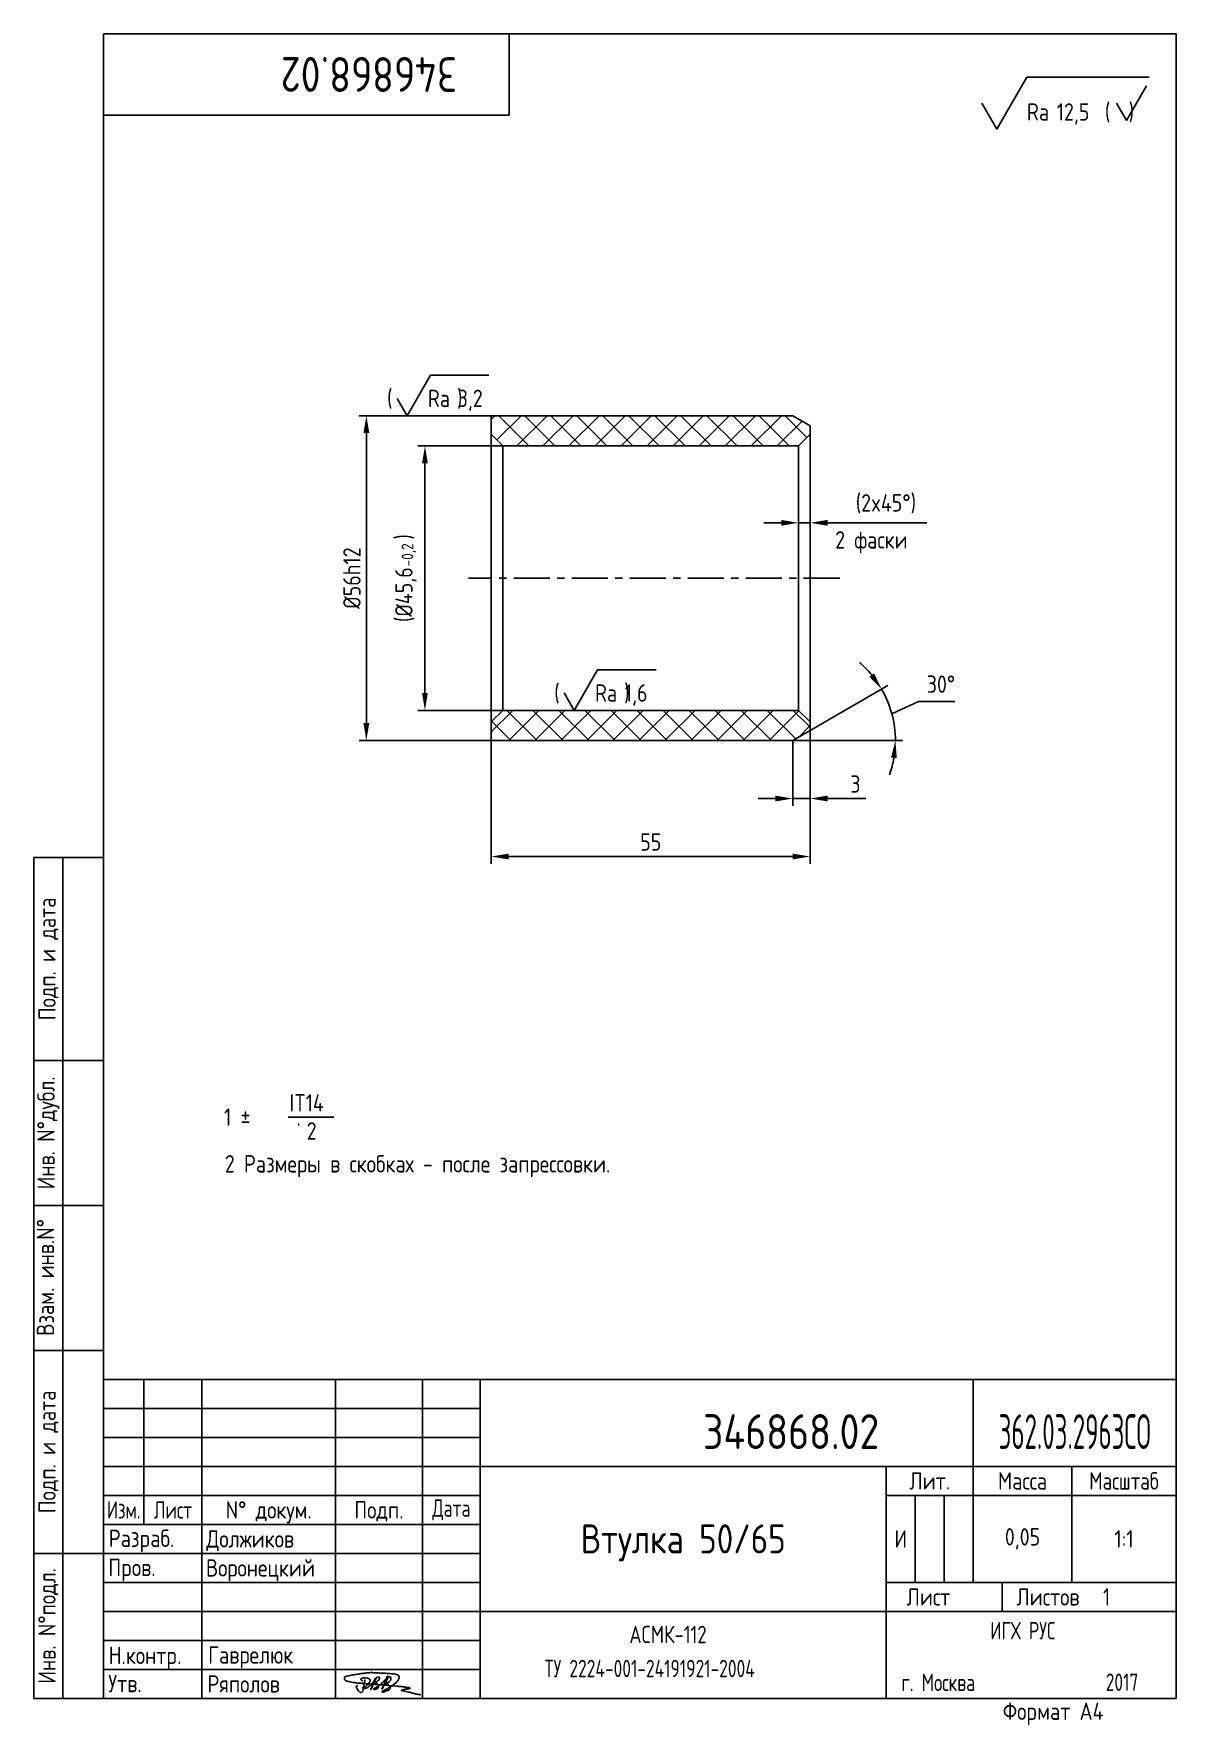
# Paper-space layout 'A4_protect' of a CAD drawing. Header units: millimetres. Extents: x 8 to 205, y 0 to 292.
# The model-space entities are those that its viewports show. They can reach past a viewport. Long polylines and large blocks are cut down to what shows.
import ezdxf
from ezdxf.enums import TextEntityAlignment as Align

# ---------------------------------------------------------------- set-up
doc = ezdxf.new("R2010")
doc.units = ezdxf.units.MM
doc.header["$LTSCALE"] = 5
doc.linetypes.add('CENTER', pattern=[2, 1.25, -0.25, 0.25, -0.25])
for name, color, linetype in [('Bord', 1, 'Continuous'), ('Cen', 5, 'CENTER'), ('Cont', 6, 'Continuous'), ('Dim', 7, 'Continuous'), ('HATCH', 2, 'Continuous'), ('Text', 3, 'Continuous'), ('Textb', 6, 'Continuous'), ('Vporti', 7, 'Continuous')]:
    doc.layers.add(name, color=color, linetype=linetype)
doc.layers.get('Vporti').off()
doc.styles.add('Style1', font='romans.shx', dxfattribs={"width": 0.8})
doc.dimstyles.new('Anqular', dxfattribs={"dimtxt": 3, "dimasz": 3, "dimexe": 1.25, "dimexo": 0, "dimgap": 1.5, "dimtad": 2, "dimtoh": 1, "dimtxsty": 'Style1', "dimcen": 2.5, "dimclrt": 3, "dimadec": 0, "dimazin": 0, "dimtfac": 1, "dimtmove": 1, "dimatfit": 3, "dimfxl": 1, "dimarcsym": 0})
doc.dimstyles.new('Lin', dxfattribs={"dimtxt": 3, "dimasz": 3, "dimexe": 1.25, "dimexo": 0, "dimgap": 1, "dimtad": 1, "dimtoh": 1, "dimdec": 3, "dimtxsty": 'Style1', "dimcen": 2.5, "dimclrt": 3, "dimadec": 0, "dimazin": 0, "dimtfac": 1, "dimtdec": 3, "dimtmove": 0, "dimatfit": 3, "dimldrblk": 'DOT', "dimfxl": 1, "dimarcsym": 0})

# ---------------------------------------------------------------- blocks, each defined once
blk = doc.blocks.new('A4')
at = {"layer": 'Bord'}
for p, q in [((20, 55), (85, 55)), ((20, 50), (85, 50)), ((20, 45), (85, 45)), ((160, 40), (160, 25)), ((165, 40), (165, 25)), ((20, 30), (85, 30)), ((20, 25), (85, 25)), ((20, 20), (85, 20)), ((20, 15), (85, 15)), ((20, 10), (85, 10))]:
    blk.add_line(p, q, dxfattribs=at)
at = {"layer": 'Cont'}
for p, q in [((205, 292), (20, 292)), ((20, 292), (20, 5)), ((90, 278), (90, 292)), ((205, 292), (205, 5)), ((20, 278), (90, 278)), ((8, 5), (8, 150)), ((8, 150), (20, 150)), ((13, 5), (13, 150)), ((8, 115), (20, 115)), ((20, 90), (8, 90)), ((20, 65), (8, 65)), ((205, 60), (20, 60)), ((20, 60), (205, 60)), ((27, 60), (27, 35)), ((37, 60), (37, 5)), ((60, 5), (60, 60)), ((75, 60), (75, 5)), ((85, 5), (85, 60)), ((170, 60), (170, 25)), ((85, 45), (205, 45)), ((155, 5), (155, 45)), ((187, 25), (187, 45)), ((20, 40), (85, 40)), ((205, 40), (155, 40)), ((85, 35), (20, 35)), ((20, 30), (8, 30)), ((155, 25), (205, 25)), ((175, 25), (175, 20)), ((205, 20), (85, 20)), ((20, 5), (8, 5)), ((205, 5), (20, 5))]:
    blk.add_line(p, q, dxfattribs=at)
at = {"layer": 'Text', "style": 'Style1', "width": 0.8}
for s, p in [('Подп. и дата', (10.5, 132.5)), ('Инв. N%%dдубл.', (10.5, 102.5)), ('Взам. инв.N%%d ', (10, 78.38)), ('Подп. и дата', (10.5, 47.5)), ('Инв. N%%dподл.', (10.5, 17.5))]:
    blk.add_text(s, height=3, rotation=90, dxfattribs=at).set_placement(p, align=Align.MIDDLE)
at = {"layer": 'Text', "style": 'Style1'}
for s, width, p in [('Лит.', 0.8, (162.5, 42.5)), ('Масса', 0.8, (178.5, 42.5)), ('Масштаб', 0.75, (196, 42.5)), ('Изм.', 0.7, (23.5, 37.5)), ('Лист', 0.7, (32, 37.5)), ('N%%d докум.', 0.8, (48.5, 37.5)), ('Подп.', 0.8, (67.5, 37.5)), ('Лист', 0.8, (162.27, 22.5)), ('Листов', 0.8, (182.9, 22.5))]:
    blk.add_text(s, height=3, dxfattribs=dict(at, width=width)).set_placement(p, align=Align.MIDDLE_CENTER)
at = {"layer": 'Text', "style": 'Style1', "width": 0.7}
for s, p in [('Дата', (80, 37.5)), ('ИГХ РУС', (178.57, 16.69))]:
    blk.add_text(s, height=3, dxfattribs=at).set_placement(p, align=Align.MIDDLE)
at = {"layer": 'Text', "style": 'Style1'}
for s, width, p in [('Разpаб.', 0.8, (20.92, 31.1)), ('Пpов.', 0.8, (20.84, 26.08)), ('Н.контp.', 0.8, (20.92, 10.92)), ('Утв.', 0.8, (20.84, 6.06)), ('г. Москва', 0.7, (157.64, 6.25)), ('Фоpмат А4', 0.8, (175.11, 1.29))]:
    blk.add_text(s, height=3, dxfattribs=dict(at, width=width)).set_placement(p)
for tag, p, width in [('ФИО', (39, 31), 0.8), ('ФИО', (39, 26), 0.8), ('ГОСТ_СОРТАМЕНТА', (98.19, 14), 0.8), ('ФИО', (39, 11), 0.8), ('ФИО', (39, 6), 0.8), ('2017', (192.85, 6.29), 0.7)]:
    blk.add_attdef(tag, p, '', height=3, dxfattribs=dict(at, width=width))
at = {"layer": 'Text', "style": 'Style1', "width": 0.8}
for tag, p in [('И', (157.49, 32.5)), ('700', (178.5, 32.5)), ('1:20', (196, 32.5))]:
    blk.add_attdef(tag, text='', height=3, dxfattribs=at).set_placement(p, align=Align.MIDDLE)
blk.add_attdef('Сборочный_чертеж', text='', height=3, dxfattribs=at).set_placement((120, 21.3), align=Align.CENTER)
for tag, p in [('1', (171.12, 22.5)), ('2', (193, 22.5))]:
    blk.add_attdef(tag, text='', height=3, dxfattribs=at).set_placement(p, align=Align.MIDDLE_CENTER)
blk.add_attdef('ЛИСТ', text='', height=3, dxfattribs=at).set_placement((85.99, 12.5), align=Align.MIDDLE_LEFT)
at = {"layer": 'Text', "style": 'Style1', "width": 0.7}
blk.add_attdef('%%OГОСТ_ТЕХ._ТРЕБОВАНИЙ', text='', height=3, dxfattribs=at).set_placement((98.19, 8), align=Align.BOTTOM_LEFT)
at = {"layer": 'Textb', "style": 'Style1', "width": 0.8}
blk.add_attdef('1234567', (81, 290), '', height=6, rotation=180, dxfattribs=at)
blk.add_attdef('1234567', (123.4, 48), '', height=6, dxfattribs=at)
for tag, height, p in [('123ХЯ', 6, (183.62, 48)), ('НАИМЕНОВАНИЕ', 5, (120, 30))]:
    blk.add_attdef(tag, text='', height=height, dxfattribs=at).set_placement(p, align=Align.CENTER)
blk = doc.blocks.new('A$C314368CF')
at = {"layer": 'Text'}
for q in [(7.18, 6), (1.98, 3)]:
    blk.add_line((3.72, 0), q, dxfattribs=at)
at = {"layer": 'Text', "style": 'Style1', "width": 0.8}
blk.add_text('(  )', height=3, dxfattribs=at).set_placement((0, 0))
blk = doc.blocks.new('sherISO_18')
at = {"layer": 'Cont'}
for p, q in [((-30.94, -16.46), (-25.74, -7.46)), ((-25.74, -7.46), (-4.67, -7.46)), ((-30.94, -16.46), (-33.54, -11.96))]:
    blk.add_line(p, q, dxfattribs=at)
blk.add_blockref('A$C314368CF', (-12.3, -14.96))
at = {"layer": 'Textb', "style": 'Style1', "width": 0.8}
blk.add_text('Ra', height=3, dxfattribs=at).set_placement((-25.74, -14.96))
blk.add_attdef('12,5', (-20.6, -14.96), '', height=3, dxfattribs=at)
blk = doc.blocks.new('*D18')
at = {"layer": 'Defpoints', "color": 0, "transparency": 16777216}
for p in [(3779.57, -182.16), (3758.03, -238.16), (3779.57, -238.16)]:
    blk.add_point(p, dxfattribs=at)
at = {"layer": 'Dim', "color": 0, "lineweight": -2, "transparency": 16777216}
for p, q in [((3779.57, -182.16), (3756.78, -182.16)), ((3758.03, -185.16), (3758.03, -235.16)), ((3779.57, -238.16), (3756.78, -238.16))]:
    blk.add_line(p, q, dxfattribs=at)
at = {"layer": 'Dim', "color": 0, "transparency": 16777216}
for points in [[(3757.53, -185.16), (3758.53, -185.16), (3758.03, -182.16)], [(3757.53, -235.16), (3758.53, -235.16), (3758.03, -238.16)]]:
    blk.add_solid(points, dxfattribs=at)
at = {"layer": 'Dim', "color": 3, "transparency": 16777216, "insert": (3755.53, -210.16), "char_height": 3, "attachment_point": 5, "rotation": 90, "style": 'Style1'}
blk.add_mtext('%%c56h12', dxfattribs=at)
blk = doc.blocks.new('_Dot')
at = {"color": 0, "linetype": 'ByBlock', "lineweight": -2}
blk.add_line((-0.5, 0), (-1, 0), dxfattribs=at)
at = {"color": 0, "linetype": 'ByBlock', "const_width": 0.5}
blk.add_lwpolyline([(-0.25, 0, 1), (0.25, 0, 1)], format="xyb", close=True, dxfattribs=at)
blk = doc.blocks.new('*D19')
at = {"layer": 'Defpoints', "color": 0, "transparency": 16777216}
for p in [(3834.57, -200.62), (3832.57, -201.83), (3834.57, -201.83)]:
    blk.add_point(p, dxfattribs=at)
at = {"layer": 'Dim', "color": 0, "lineweight": -2, "transparency": 16777216}
for p, q in [((3829.57, -200.62), (3826.57, -200.62)), ((3832.57, -201.83), (3832.57, -199.37)), ((3832.57, -200.62), (3834.57, -200.62)), ((3834.57, -201.83), (3834.57, -199.37)), ((3837.57, -200.62), (3854.68, -200.62))]:
    blk.add_line(p, q, dxfattribs=at)
at = {"layer": 'Dim', "color": 0, "transparency": 16777216}
for points in [[(3829.57, -200.12), (3829.57, -201.12), (3832.57, -200.62)], [(3837.57, -200.12), (3837.57, -201.12), (3834.57, -200.62)]]:
    blk.add_solid(points, dxfattribs=at)
at = {"layer": 'Dim', "color": 3, "transparency": 16777216, "insert": (3847.62, -197.33), "char_height": 3, "attachment_point": 5, "style": 'Style1'}
blk.add_mtext('(2x45°)', dxfattribs=at)
blk = doc.blocks.new('*D20')
at = {"layer": 'Defpoints', "color": 0, "transparency": 16777216}
for p in [(3781.57, -187.36), (3768.13, -232.96), (3781.57, -232.96)]:
    blk.add_point(p, dxfattribs=at)
at = {"layer": 'Dim', "color": 0, "lineweight": -2, "transparency": 16777216}
for p, q in [((3781.57, -187.36), (3766.88, -187.36)), ((3768.13, -190.36), (3768.13, -229.96)), ((3781.57, -232.96), (3766.88, -232.96))]:
    blk.add_line(p, q, dxfattribs=at)
at = {"layer": 'Dim', "color": 0, "transparency": 16777216}
for points in [[(3767.63, -190.36), (3768.63, -190.36), (3768.13, -187.36)], [(3767.63, -229.96), (3768.63, -229.96), (3768.13, -232.96)]]:
    blk.add_solid(points, dxfattribs=at)
at = {"layer": 'Dim', "color": 3, "transparency": 16777216, "insert": (3764.85, -210.16), "char_height": 3, "attachment_point": 5, "rotation": 90, "style": 'Style1'}
blk.add_mtext('(%%c45,6   )', dxfattribs=at)
blk = doc.blocks.new('*D21')
at = {"layer": 'Defpoints', "color": 0, "transparency": 16777216}
for p in [(3779.57, -238.16), (3834.57, -236.43), (3834.57, -258.16)]:
    blk.add_point(p, dxfattribs=at)
at = {"layer": 'Dim', "color": 0, "lineweight": -2, "transparency": 16777216}
for p, q in [((3779.57, -238.16), (3779.57, -259.41)), ((3834.57, -236.43), (3834.57, -259.41)), ((3782.57, -258.16), (3831.57, -258.16))]:
    blk.add_line(p, q, dxfattribs=at)
at = {"layer": 'Dim', "color": 0, "transparency": 16777216}
for points in [[(3782.57, -257.66), (3782.57, -258.66), (3779.57, -258.16)], [(3831.57, -257.66), (3831.57, -258.66), (3834.57, -258.16)]]:
    blk.add_solid(points, dxfattribs=at)
at = {"layer": 'Dim', "color": 3, "transparency": 16777216, "insert": (3807.07, -255.66), "char_height": 3, "attachment_point": 5, "style": 'Style1'}
blk.add_mtext('55', dxfattribs=at)
blk = doc.blocks.new('*D22')
at = {"layer": 'Defpoints', "color": 0, "transparency": 16777216}
for p in [(3848.99, -235.09), (3779.57, -238.16), (3831.57, -238.16), (3831.57, -238.16), (3834.57, -236.43)]:
    blk.add_point(p, dxfattribs=at)
at = {"layer": 'Dim', "color": 0, "lineweight": -2, "transparency": 16777216}
for p, q in [((3834.57, -236.43), (3847.97, -228.69)), ((3848.66, -233.58), (3853.22, -231.44)), ((3853.22, -231.44), (3859.52, -231.44)), ((3831.57, -238.16), (3850.51, -238.16))]:
    blk.add_line(p, q, dxfattribs=at)
for start, end in [(39.7264, 49.4528), (360, 30), (340.5472, 350.2736)]:
    blk.add_arc((3831.57, -238.16), 17.69, start, end, dxfattribs=at)
at = {"layer": 'Dim', "color": 0, "transparency": 16777216}
for points in [[(3845.58, -226.57), (3844.76, -227.14), (3846.89, -229.32)], [(3848.51, -241.11), (3849.5, -241.19), (3849.26, -238.16)]]:
    blk.add_solid(points, dxfattribs=at)
at = {"layer": 'Dim', "color": 3, "transparency": 16777216, "insert": (3857.12, -228.44), "char_height": 3, "attachment_point": 5, "style": 'Style1'}
blk.add_mtext('30°', dxfattribs=at)
blk = doc.blocks.new('sherISO_04')
at = {"layer": 'Text'}
blk.add_line((4.04, 7), (14.12, 7), dxfattribs=at)
blk.add_lwpolyline([(-1.73, 3), (0, 0), (4.04, 7)], dxfattribs=at)
at = {"layer": 'Text', "style": 'Style1', "width": 0.8}
for s, p in [('(       )', (-3.45, 1.5)), ('Ra', (3.58, 1.5))]:
    blk.add_text(s, height=3, dxfattribs=at).set_placement(p)
blk.add_attdef('3,2', (8.73, 1.5), '', height=3, dxfattribs=at)
blk = doc.blocks.new('*D23')
at = {"layer": 'Defpoints', "color": 0, "transparency": 16777216}
for p in [(3831.57, -238.16), (3834.57, -236.43), (3834.57, -248.16)]:
    blk.add_point(p, dxfattribs=at)
at = {"layer": 'Dim', "color": 0, "lineweight": -2, "transparency": 16777216}
for p, q in [((3831.57, -238.16), (3831.57, -249.41)), ((3834.57, -236.43), (3834.57, -249.41)), ((3828.57, -248.16), (3825.57, -248.16)), ((3831.57, -248.16), (3834.57, -248.16)), ((3837.57, -248.16), (3844.17, -248.16))]:
    blk.add_line(p, q, dxfattribs=at)
at = {"layer": 'Dim', "color": 0, "transparency": 16777216}
for points in [[(3828.57, -247.66), (3828.57, -248.66), (3831.57, -248.16)], [(3837.57, -247.66), (3837.57, -248.66), (3834.57, -248.16)]]:
    blk.add_solid(points, dxfattribs=at)
at = {"layer": 'Dim', "color": 3, "transparency": 16777216, "insert": (3842.37, -245.66), "char_height": 3, "attachment_point": 5, "style": 'Style1'}
blk.add_mtext('3', dxfattribs=at)

msp = doc.modelspace()

# ---------------------------------------------------------------- hatches: boundary and pattern name
at = {"layer": 'HATCH'}
h = msp.add_hatch(dxfattribs=at)
h.set_pattern_fill('ANSI37', color=256, style=0)
h.set_pattern_definition([(45, (3549.2827, -440.0264), (-2.245064, 2.245064), []), (135, (3549.2827, -440.0264), (-2.245064, -2.245064), [])])
h.paths.add_polyline_path([(3779.5655, -182.1623), (3779.5655, -185.3623), (3781.5655, -187.3623), (3832.5655, -187.3623), (3834.5655, -185.3623), (3834.5655, -183.8944), (3831.5655, -182.1623)])
h.paths.add_polyline_path([(3781.5655, -232.9623), (3779.5655, -234.9623), (3779.5655, -238.1623), (3831.5655, -238.1623), (3834.5655, -236.4303), (3834.5655, -234.9623), (3832.5655, -232.9623)])

# ---------------------------------------------------------------- linework, layer by layer
at = {"layer": 'Cen'}
msp.add_line((3839.6881, -210.1623), (3775.6128, -210.1623), dxfattribs=at)
at = {"layer": 'Cont'}
for p, q in [((3779.5655, -238.1623), (3779.5655, -182.1623)), ((3779.5655, -182.1623), (3831.5655, -182.1623)), ((3831.5655, -182.1623), (3834.5655, -183.8944)), ((3781.5655, -187.3623), (3779.5655, -185.3623)), ((3779.5655, -185.3623), (3779.5655, -185.3623)), ((3832.5655, -187.3623), (3834.5655, -185.3623)), ((3834.5655, -183.8944), (3834.5655, -236.4303)), ((3834.5655, -185.3623), (3834.5655, -185.3623)), ((3781.5655, -232.9623), (3781.5655, -187.3623)), ((3781.5655, -187.3623), (3832.5655, -187.3623)), ((3832.5655, -232.9623), (3832.5655, -187.3623)), ((3781.5655, -232.9623), (3779.5655, -234.9623)), ((3781.5655, -232.9623), (3832.5655, -232.9623)), ((3832.5655, -232.9623), (3834.5655, -234.9623)), ((3779.5655, -234.9623), (3779.5655, -234.9623)), ((3834.5655, -234.9623), (3834.5655, -234.9623)), ((3831.5655, -238.1623), (3779.5655, -238.1623)), ((3831.5655, -238.1623), (3834.5655, -236.4303))]:
    msp.add_line(p, q, dxfattribs=at)

# ---------------------------------------------------------------- block references
at = {"layer": 'Dim'}
for p, values in [((3765.0434, -182.1623), {'3,2': '3,2'}), ((3793.8689, -232.9623), {'3,2': '1,6'})]:
    msp.add_blockref('sherISO_04', p, dxfattribs=at).add_auto_attribs(values)

# ---------------------------------------------------------------- texts
at = {"layer": 'Text', "style": 'Style1', "width": 0.8}
msp.add_text('2 фаски', height=3, dxfattribs=at).set_placement((3838.8796, -205.0581))
msp.add_text('-0,2', height=2, rotation=90, dxfattribs=at).set_placement((3766.1256, -208.1395))

# ---------------------------------------------------------------- dimensions: what is measured, and where the dimension line sits
at = {"layer": 'Dim'}
for base, p1, p2, text, picture, middle in [((3758.0275, -238.1623), (3779.5655, -182.1623), (3779.5655, -238.1623), '%%c<>h12', '*D18', (3755.5275, -210.1623)), ((3768.134, -232.9623), (3781.5655, -187.3623), (3781.5655, -232.9623), '(%%c45,6   )', '*D20', (3764.8483, -210.1623))]:
    dim = msp.add_linear_dim(base=base, p1=p1, p2=p2, angle=90, text=text, dimstyle='Lin', dxfattribs=at)
    dim.commit()
    dim.dimension.update_dxf_attribs({"geometry": picture, "text_midpoint": middle})
dim = msp.add_linear_dim(base=(3834.5655, -200.6163), p1=(3832.5655, -201.8277), p2=(3834.5655, -201.8277), text='(<>x45°)', dimstyle='Lin', dxfattribs=at)
dim.commit()
dim.dimension.update_dxf_attribs({"geometry": '*D19', "text_midpoint": (3847.6226, -197.3306)})
dim = msp.add_angular_dim_2l(base=(3848.9902, -235.0899), line1=((3831.5655, -238.1623), (3834.5655, -236.4303)), line2=((3831.5655, -238.1623), (3779.5655, -238.1623)), dimstyle='Anqular', override={"dimdec": 0, "dimtdec": 0}, dxfattribs=at)
dim.commit()
dim.dimension.update_dxf_attribs({"geometry": '*D22', "text_midpoint": (3857.1239, -228.44), "dimtype": 162})
for base, p1, picture, middle in [((3834.5655, -258.1623), (3779.5655, -238.1623), '*D21', (3807.0655, -255.6623)), ((3834.5655, -248.1623), (3831.5655, -238.1623), '*D23', (3842.3655, -245.6623))]:
    dim = msp.add_linear_dim(base=base, p1=p1, p2=(3834.5655, -236.4303), dimstyle='Lin', dxfattribs=at)
    dim.commit()
    dim.dimension.update_dxf_attribs({"geometry": picture, "text_midpoint": middle})

psp = doc.layouts.new('A4_protect')

# ---------------------------------------------------------------- linework, layer by layer
at = {"layer": 'Cont'}
psp.add_line((205, 292), (205, 5), dxfattribs=at)
at = {"layer": 'Text'}
psp.add_line((51.87, 105.2), (59.73, 105.2), dxfattribs=at)
for points, knots in [([(64.74, 7.99), (64.69, 8), (64.61, 8.03), (64.51, 8.12), (64.42, 8.19), (64.36, 8.31), (64.44, 8.39), (64.56, 8.46), (64.73, 8.51), (64.93, 8.54), (65.17, 8.57), (65.39, 8.54), (65.62, 8.49), (65.82, 8.4), (66.02, 8.25), (66.03, 8.04), (65.95, 7.88), (65.85, 7.72), (65.74, 7.56), (65.6, 7.4), (65.47, 7.24), (65.32, 7.14), (65.2, 7.04), (65.06, 6.98), (64.92, 6.92), (64.81, 6.86), (64.73, 6.83), (64.69, 6.77), (64.76, 6.72), (64.84, 6.71), (64.97, 6.69), (65.12, 6.69), (65.29, 6.74), (65.49, 6.81), (65.67, 6.96), (65.83, 7.13), (66.01, 7.27), (66.16, 7.43), (66.31, 7.55), (66.41, 7.66), (66.5, 7.76), (66.64, 7.91), (66.76, 8.15), (66.86, 8.3), (66.92, 8.58), (66.8, 8.28), (66.77, 8.06), (66.61, 7.71), (66.52, 7.43), (66.43, 7.19), (66.32, 6.93), (66.24, 6.74), (66.03, 6.39), (66.19, 6.79), (66.28, 7.07), (66.45, 7.36), (66.58, 7.62), (66.65, 7.81), (66.76, 8.02), (66.89, 8.2), (66.97, 8.37), (67.09, 8.5), (67.22, 8.66), (67.42, 8.72), (67.59, 8.65), (67.65, 8.49), (67.6, 8.32), (67.47, 8.13), (67.27, 7.99), (67.12, 7.84), (66.97, 7.78), (66.88, 7.74), (66.69, 7.71), (66.92, 7.69), (67.05, 7.62), (67.22, 7.55), (67.32, 7.41), (67.42, 7.29), (67.46, 7.16), (67.46, 6.99), (67.37, 6.82), (67.2, 6.68), (66.98, 6.56), (66.8, 6.48), (66.59, 6.54), (66.7, 6.72), (66.85, 6.78), (67.02, 6.89), (67.18, 6.98), (67.31, 7.08), (67.43, 7.15), (67.52, 7.23), (67.62, 7.3), (67.72, 7.39), (67.85, 7.49), (68.03, 7.64), (68.22, 7.81), (68.4, 7.99), (68.55, 8.11), (68.69, 8.23), (68.77, 8.36), (68.89, 8.46), (68.99, 8.59), (69.05, 8.7), (69.06, 8.89), (68.91, 8.7), (68.85, 8.56), (68.75, 8.31), (68.67, 8.08), (68.57, 7.84), (68.5, 7.6), (68.4, 7.4), (68.3, 7.17), (68.24, 6.96), (68.17, 6.76), (68.13, 6.65), (67.96, 6.61), (68.19, 6.95), (68.32, 7.16), (68.5, 7.49), (68.62, 7.7), (68.75, 7.94), (68.91, 8.22), (69.04, 8.51), (69.18, 8.69), (69.36, 8.8), (69.52, 8.63), (69.57, 8.43), (69.56, 8.24), (69.51, 8.07), (69.4, 7.95), (69.26, 7.84), (69.1, 7.73), (68.94, 7.65), (68.78, 7.61), (68.68, 7.59), (68.46, 7.6), (68.64, 7.56), (68.72, 7.52), (68.84, 7.5), (68.96, 7.45), (69.09, 7.43), (69.19, 7.34), (69.27, 7.24), (69.35, 7.13), (69.4, 7.01), (69.44, 6.88), (69.45, 6.75), (69.43, 6.61), (69.32, 6.5), (69.17, 6.39), (68.97, 6.35), (68.76, 6.27), (68.54, 6.17), (68.28, 6.1), (68.14, 6.06), (67.99, 6.04), (68.09, 6.2), (68.18, 6.26), (68.39, 6.4), (68.63, 6.5), (68.9, 6.66), (69.12, 6.78), (69.27, 6.85), (69.41, 6.94), (69.56, 7.05), (69.78, 7.2), (70.05, 7.38), (70.31, 7.56), (70.54, 7.74), (70.67, 7.91), (70.8, 8.06), (70.87, 8.22), (70.94, 8.36), (70.99, 8.54), (71.02, 8.75), (70.78, 9.1), (70.24, 9.21), (69.66, 9.25), (69.14, 9.28), (68.63, 9.35), (68.14, 9.37), (67.67, 9.36), (67.24, 9.4), (66.85, 9.4), (66.53, 9.43), (66.22, 9.45), (65.88, 9.43), (65.54, 9.41), (65.18, 9.35), (64.79, 9.29), (64.43, 9.28), (64.1, 9.23), (63.75, 9.14), (63.35, 9.15), (62.95, 8.99), (62.53, 8.97), (62.15, 8.86), (61.82, 8.81), (61.6, 8.67), (61.54, 8.44), (61.59, 8.22), (61.83, 8), (62.16, 7.95), (62.57, 7.82), (63.05, 7.77), (63.5, 7.67), (63.92, 7.63), (64.29, 7.63), (64.68, 7.56), (65.25, 7.55), (65.82, 7.45), (66.48, 7.48), (67.1, 7.38), (67.7, 7.33), (68.3, 7.33), (68.89, 7.24), (69.56, 7.17), (70.21, 7.16), (70.73, 7.08), (71.18, 7.04), (71.6, 7.02), (71.98, 6.94), (72.3, 6.9), (72.58, 6.86), (72.75, 6.85), (72.99, 6.75), (72.75, 6.68), (72.58, 6.64), (72.28, 6.6), (71.94, 6.54), (71.67, 6.53), (71.22, 6.36), (71.79, 6.29), (72.11, 6.21), (72.65, 6.09), (73.18, 5.97), (73.74, 5.77), (74.21, 5.7), (74.55, 5.65), (74.68, 5.63), (74.75, 5.62)], [0, 0, 0, 0, 0.153866, 0.270441, 0.388867, 0.510533, 0.592156, 0.71333, 0.90842, 1.11344, 1.349254, 1.61246, 1.782219, 2.047249, 2.291879, 2.451528, 2.651081, 2.806158, 3.017979, 3.227348, 3.462381, 3.633009, 3.75766, 3.920516, 4.080796, 4.214529, 4.291786, 4.349969, 4.397594, 4.50822, 4.594826, 4.799244, 4.954392, 5.128468, 5.437537, 5.632649, 5.842485, 6.094987, 6.293219, 6.410959, 6.551192, 6.687808, 7.022147, 7.294342, 7.425356, 7.52079, 7.946481, 8.313051, 8.59833, 8.833695, 9.090496, 9.427695, 9.601191, 9.883219, 10.093306, 10.673943, 10.798776, 10.974628, 11.287247, 11.486184, 11.648652, 11.848902, 12.027194, 12.25348, 12.40059, 12.537783, 12.716293, 12.91523, 13.208551, 13.438489, 13.549668, 13.67779, 13.77127, 13.930001, 14.029091, 14.272112, 14.434836, 14.547084, 14.739051, 14.830983, 15.061241, 15.268922, 15.500489, 15.788979, 15.879568, 16.024283, 16.221854, 16.418714, 16.593102, 16.783247, 16.91018, 17.018213, 17.135263, 17.278205, 17.430482, 17.620087, 17.979626, 18.191789, 18.388716, 18.565718, 18.714854, 18.857929, 19.039974, 19.171375, 19.283034, 19.400085, 19.618058, 19.882245, 20.150781, 20.377854, 20.649532, 20.89723, 21.042543, 21.40016, 21.557817, 21.667145, 21.752781, 21.926256, 22.412297, 22.813145, 22.961412, 23.171289, 23.607257, 23.940428, 24.110007, 24.291214, 24.48084, 24.697609, 24.904078, 25.034245, 25.218018, 25.407651, 25.573473, 25.787447, 25.930292, 26.051316, 26.18846, 26.285312, 26.406799, 26.52425, 26.630463, 26.793722, 26.898606, 27.029313, 27.171012, 27.314101, 27.419918, 27.580557, 27.709367, 27.829268, 28.024364, 28.266961, 28.41242, 28.705761, 28.989137, 29.187748, 29.233768, 29.332802, 29.529535, 29.667094, 30.039923, 30.332117, 30.61061, 30.769982, 30.856778, 31.109923, 31.313488, 31.656425, 32.066331, 32.296628, 32.49714, 32.710276, 32.891468, 33.014834, 33.177747, 33.444503, 33.618009, 34.409008, 34.914636, 35.419802, 35.95397, 36.458179, 36.88069, 37.388403, 37.738353, 38.034261, 38.353468, 38.693154, 39.037638, 39.391136, 39.787481, 40.203773, 40.488977, 40.784975, 41.26625, 41.668005, 42.070065, 42.499388, 42.869834, 43.079573, 43.213439, 43.554591, 43.717296, 44.153724, 44.506336, 45.019111, 45.587859, 45.90191, 46.270392, 46.703958, 47.093115, 47.952647, 48.44014, 49.079253, 49.808223, 50.268654, 50.851051, 51.604831, 52.298429, 52.776925, 53.1907, 53.661988, 54.042386, 54.348524, 54.616841, 54.853814, 54.983777, 55.126096, 55.333328, 55.613101, 56.008732, 56.315809, 56.59982, 56.87931, 57.399251, 57.889617, 58.432507, 59.066698, 59.660314, 59.862668, 60.07277, 60.07277, 60.07277, 60.07277]), ([(63.88, 7.15), (63.83, 7.14), (63.74, 7.13), (63.63, 7.1), (63.5, 7), (63.64, 6.87), (63.71, 6.73), (63.83, 6.55), (63.96, 6.34), (64.14, 6.16), (64.28, 6.06), (64.43, 6.02), (64.59, 6.05), (64.71, 6.16), (64.78, 6.41), (64.82, 6.69), (64.88, 7.02), (64.92, 7.29), (64.95, 7.54), (65.04, 7.81), (65.07, 8.05), (65.11, 8.21), (65.13, 8.26)], [0, 0, 0, 0, 0.15847, 0.269731, 0.363591, 0.555514, 0.688037, 0.848606, 1.204359, 1.433632, 1.58673, 1.729549, 1.880686, 2.057874, 2.19169, 2.63505, 2.928153, 3.184121, 3.441863, 3.696117, 4.025873, 4.178055, 4.178055, 4.178055, 4.178055])]:
    psp.add_open_spline(points, degree=3, knots=knots, dxfattribs=at)

# ---------------------------------------------------------------- block references
ref = psp.add_blockref('A4', (0, 0))
ref.add_attrib('ФИО', 'Должиков', (37.74, 31), dxfattribs={"layer": 'Text', "height": 3, "style": 'Style1', "width": 0.8})
ref.add_attrib('ФИО', 'Воронецкий', (37.69, 26), dxfattribs={"layer": 'Text', "height": 3, "style": 'Style1', "width": 0.8})
ref.add_attrib('ФИО', 'Гаврелюк', (38.08, 11), dxfattribs={"layer": 'Text', "height": 3, "style": 'Style1', "width": 0.8})
ref.add_attrib('ФИО', 'Ряполов', (37.94, 6), dxfattribs={"layer": 'Text', "height": 3, "style": 'Style1', "width": 0.8})
ref.add_attrib('123ХЯ', '362.03.2963СО', dxfattribs={"layer": 'Textb', "height": 6, "style": 'Style1', "width": 0.5}).set_placement((187.5, 48), align=Align.CENTER)
ref.add_attrib('1234567', '346868.02', (123.4, 48), dxfattribs={"layer": 'Textb', "height": 6, "style": 'Style1', "width": 0.8})
ref.add_attrib('НАИМЕНОВАНИЕ', 'Втулка 50/65', dxfattribs={"layer": 'Textb', "height": 5, "style": 'Style1', "width": 0.8}).set_placement((120, 30), align=Align.CENTER)
ref.add_attrib('ГОСТ_СОРТАМЕНТА', 'АСМК-112', (110.7, 14.52), dxfattribs={"layer": 'Text', "height": 3, "style": 'Style1', "width": 0.75})
ref.add_attrib('%%OГОСТ_ТЕХ._ТРЕБОВАНИЙ', 'ТУ 2224-001-24191921-2004', dxfattribs={"layer": 'Text', "height": 3, "style": 'Style1', "width": 0.7}).set_placement((96.09, 7.75), align=Align.BOTTOM_LEFT)
ref.add_attrib('И', 'И', dxfattribs={"layer": 'Text', "height": 3, "style": 'Style1', "width": 0.8}).set_placement((157.49, 32.5), align=Align.MIDDLE)
ref.add_attrib('700', '0,05', dxfattribs={"layer": 'Text', "height": 3, "style": 'Style1', "width": 0.8}).set_placement((178.5, 32.5), align=Align.MIDDLE)
ref.add_attrib('1:20', '1:1', dxfattribs={"layer": 'Text', "height": 3, "style": 'Style1', "width": 0.8}).set_placement((196, 32.5), align=Align.MIDDLE)
ref.add_attrib('2', '1', dxfattribs={"layer": 'Text', "height": 3, "style": 'Style1', "width": 0.8}).set_placement((193, 22.5), align=Align.MIDDLE_CENTER)
ref.add_attrib('200', '2017', (192.85, 6.29), dxfattribs={"layer": 'Text', "height": 3, "style": 'Style1', "width": 0.7})
ref.add_attrib('1234567', '346868.02', (81, 288), dxfattribs={"layer": 'Textb', "height": 6, "rotation": 180, "style": 'Style1', "width": 0.8})
psp.add_blockref('sherISO_18', (205, 292)).add_auto_attribs({'12,5': '12,5'})

# ---------------------------------------------------------------- texts
at = {"layer": 'Text', "style": 'Style1', "width": 0.8}
for s, p in [('IT14', (52.11, 106.18)), ('1 %%P     .', (40.8, 103.73)), ('2', (55.06, 101.33)), ('2 Размеры в скобках - после запрессовки.', (40.93, 95.67))]:
    psp.add_text(s, height=3, dxfattribs=at).set_placement(p)

# ---------------------------------------------------------------- viewports
at = {"layer": 'Vporti', "view_target_point": (228.764, 214.1614)}
psp.add_viewport(center=(112.5, 200.45), size=(185, 183.093), view_center_point=(3576.4159, -422.0233), view_height=183.093011, dxfattribs=at)

doc.saveas('drawing.dxf')
